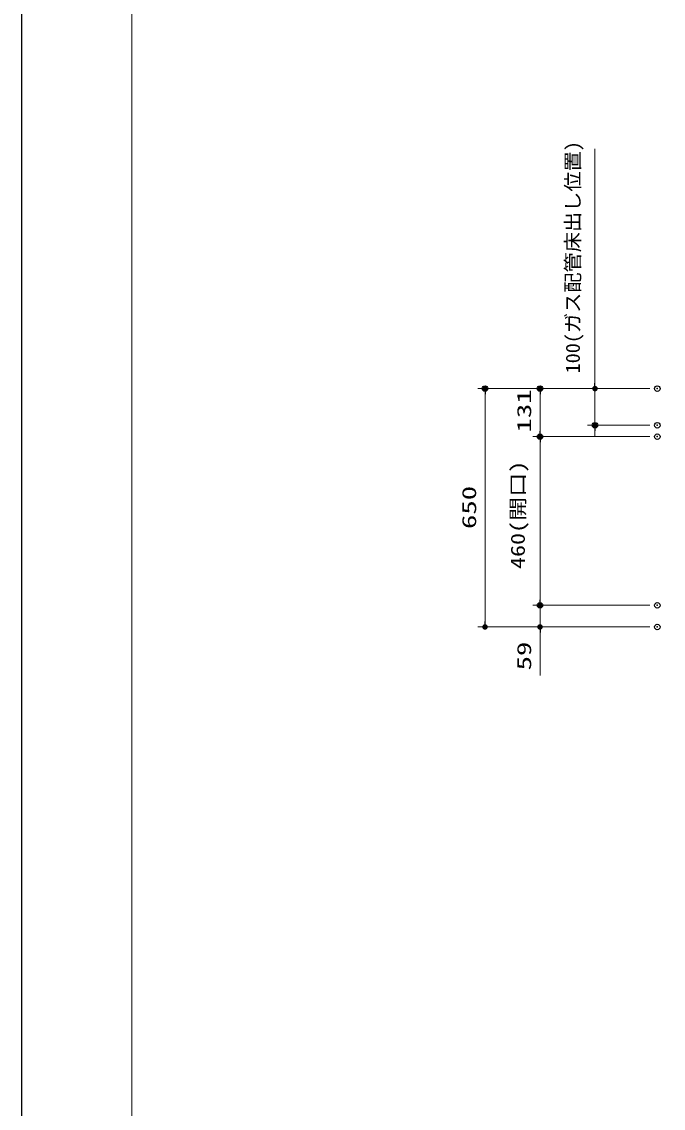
# Model space of a CAD drawing. Units: millimetres, scale not verified. Extents: x -9797 to 9797, y -4555 to 4555.
# Drawn here: x -9697 to -7947, y -328 to 2636 of the extents above; entities that cross this region are included whole.
import ezdxf
from ezdxf.enums import TextEntityAlignment as Align

# ---------------------------------------------------------------- set-up
doc = ezdxf.new("R2010")
doc.units = ezdxf.units.MM
doc.header["$LTSCALE"] = 30
doc.header["$PDMODE"] = 32
doc.header["$PDSIZE"] = 15
for name, color, linetype, lineweight in [('0-1_0', 7, 'Continuous', 25), ('0-3_寸法ﾚｲﾔｰ', 30, 'Continuous', 13), ('0-4_DEFPOINTS', 7, 'Continuous', 25), ('0-6_図面枠', 3, 'Continuous', 15)]:
    doc.layers.add(name, color=color, linetype=linetype, lineweight=lineweight)
doc.styles.add('ＭＳ ゴシック', font='')
doc.styles.get('ＭＳ ゴシック').set_extended_font_data('MS Gothic')

# ---------------------------------------------------------------- blocks, each defined once
blk = doc.blocks.new('_DOT')
at = {"layer": '0-1_0', "color": 30}
blk.add_line((-15, 0), (-30, 0), dxfattribs=at)
for points in [[(0, 0), (-15, 0), (-14.88, 1.88)], [(0, 0), (-14.88, -1.88), (-15, 0)], [(0, 0), (-14.88, 1.88), (-14.53, 3.73)], [(0, 0), (-14.53, -3.73), (-14.88, -1.88)], [(0, 0), (-14.53, 3.73), (-13.95, 5.52)], [(0, 0), (-13.95, -5.52), (-14.53, -3.73)], [(0, 0), (-13.95, 5.52), (-13.14, 7.23)], [(0, 0), (-13.14, -7.23), (-13.95, -5.52)], [(0, 0), (-13.14, 7.23), (-12.14, 8.82)], [(0, 0), (-12.14, -8.82), (-13.14, -7.23)], [(0, 0), (-12.14, 8.82), (-10.93, 10.27)], [(0, 0), (-10.93, -10.27), (-12.14, -8.82)], [(0, 0), (-10.93, 10.27), (-9.56, 11.56)], [(0, 0), (-9.56, -11.56), (-10.93, -10.27)], [(0, 0), (-9.56, 11.56), (-8.04, 12.66)], [(0, 0), (-8.04, -12.66), (-9.56, -11.56)], [(0, 0), (-8.04, 12.66), (-6.39, 13.57)], [(0, 0), (-6.39, -13.57), (-8.04, -12.66)], [(0, 0), (-6.39, 13.57), (-4.64, 14.27)], [(0, 0), (-4.64, -14.27), (-6.39, -13.57)], [(0, 0), (-4.64, 14.27), (-2.81, 14.73)], [(0, 0), (-2.81, -14.73), (-4.64, -14.27)], [(0, 0), (-2.81, 14.73), (-0.94, 14.97)], [(0, 0), (-0.94, -14.97), (-2.81, -14.73)], [(0, 0), (-0.94, 14.97), (0.94, 14.97)], [(0, 0), (0.94, -14.97), (-0.94, -14.97)], [(0, 0), (0.94, 14.97), (2.81, 14.73)], [(0, 0), (2.81, 14.73), (4.64, 14.27)], [(0, 0), (4.64, 14.27), (6.39, 13.57)], [(0, 0), (6.39, 13.57), (8.04, 12.66)], [(0, 0), (8.04, 12.66), (9.56, 11.56)], [(0, 0), (9.56, 11.56), (10.93, 10.27)], [(0, 0), (10.93, 10.27), (12.14, 8.82)], [(0, 0), (12.14, 8.82), (13.14, 7.23)], [(0, 0), (13.14, 7.23), (13.95, 5.52)], [(0, 0), (13.95, 5.52), (14.53, 3.73)], [(0, 0), (14.53, 3.73), (14.88, 1.88)], [(0, 0), (14.88, 1.88), (15, 0)], [(0, 0), (2.81, -14.73), (0.94, -14.97)], [(0, 0), (4.64, -14.27), (2.81, -14.73)], [(0, 0), (6.39, -13.57), (4.64, -14.27)], [(0, 0), (8.04, -12.66), (6.39, -13.57)], [(0, 0), (9.56, -11.56), (8.04, -12.66)], [(0, 0), (10.93, -10.27), (9.56, -11.56)], [(0, 0), (12.14, -8.82), (10.93, -10.27)], [(0, 0), (13.14, -7.23), (12.14, -8.82)], [(0, 0), (13.95, -5.52), (13.14, -7.23)], [(0, 0), (14.53, -3.73), (13.95, -5.52)], [(0, 0), (14.88, -1.88), (14.53, -3.73)], [(0, 0), (15, 0), (14.88, -1.88)]]:
    blk.add_solid(points, dxfattribs=at)

msp = doc.modelspace()

# ---------------------------------------------------------------- linework, layer by layer
at = {"layer": '0-3_寸法ﾚｲﾔｰ'}
for p, q in [((-8133.51, 1635), (-8133.51, 2288.43)), ((-8133.51, 1650), (-8133.51, 1665)), ((-7983.51, 1635), (-8453.51, 1635)), ((-7983.51, 1635), (-8303.51, 1635)), ((-7983.51, 1635), (-8153.51, 1635)), ((-8133.51, 1635), (-8133.51, 1535)), ((-8433.51, 1000), (-8433.51, 1620)), ((-8283.51, 1519), (-8283.51, 1620)), ((-7983.51, 1535), (-8153.51, 1535)), ((-8133.51, 1520), (-8133.51, 1505)), ((-7983.51, 1504), (-8303.51, 1504)), ((-7983.51, 1504), (-8303.51, 1504)), ((-8283.51, 1059), (-8283.51, 1489)), ((-8283.51, 1059), (-8283.51, 1074)), ((-7983.51, 1044), (-8303.51, 1044)), ((-7983.51, 1044), (-8303.51, 1044)), ((-8283.51, 985), (-8283.51, 1044)), ((-7983.51, 985), (-8453.51, 985)), ((-7983.51, 985), (-8303.51, 985)), ((-8283.51, 985), (-8283.51, 852.14)), ((-8283.51, 970), (-8283.51, 955))]:
    msp.add_line(p, q, dxfattribs=at)
at = {"layer": '0-4_DEFPOINTS'}
msp.add_line((-9697.23, -4455), (-9697.23, 4455), dxfattribs=at)
for p in [(-8433.51, 1635), (-8283.51, 1635), (-7963.51, 1635), (-8133.51, 1535), (-7963.51, 1535), (-8283.51, 1504), (-7963.51, 1504), (-8283.51, 1044), (-7963.51, 1044), (-7963.51, 985)]:
    msp.add_point(p, dxfattribs=at)
at = {"layer": '0-6_図面枠'}
msp.add_lwpolyline([(-9397.23, -4155), (2602.77, -4155), (2602.77, 4155), (-9397.23, 4155)], close=True, dxfattribs=at)

# ---------------------------------------------------------------- block references
at = {"layer": '0-3_寸法ﾚｲﾔｰ', "xscale": 0.5, "yscale": 0.5}
for p, rotation in [((-8433.51, 1635), 90), ((-8283.51, 1635), 90), ((-8133.51, 1635), 270), ((-8133.51, 1535), 90), ((-8283.51, 1504), 270), ((-8283.51, 1504), 90), ((-8283.51, 1044), 270), ((-8283.51, 1044), 270), ((-8433.51, 985), 270), ((-8283.51, 985), 90)]:
    msp.add_blockref('_DOT', p, dxfattribs=dict(at, rotation=rotation))

# ---------------------------------------------------------------- texts
at = {"layer": '0-3_寸法ﾚｲﾔｰ', "style": 'ＭＳ ゴシック'}
for s, height, width, p in [('100(ガス配管床出し位置)', 38.48, 1.05, (-8163.26, 1676.43)), ('131', 38.49, 1.5, (-8296.11, 1515.21)), ('460(開口)', 38.49, 1.25, (-8313.26, 1143.14)), ('650', 38.49, 1.5, (-8446.11, 1251.91)), ('59', 38.49, 1.5, (-8296.11, 866.43))]:
    msp.add_text(s, height=height, rotation=90, dxfattribs=dict(at, width=width)).set_placement(p, align=Align.BOTTOM_LEFT)

doc.saveas('drawing.dxf')
